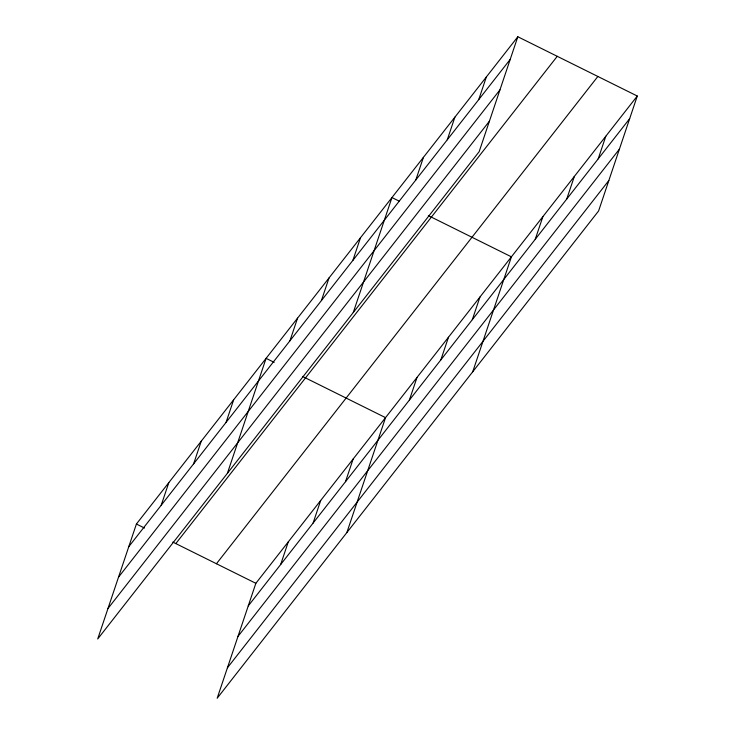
<?xml version="1.0" encoding="UTF-8"?>
<svg xmlns="http://www.w3.org/2000/svg" width="735" height="735" viewBox="0 0 735 735"><rect width="100%" height="100%" fill="white"/><g stroke="black" fill="none" stroke-linecap="round" stroke-linejoin="round"><path stroke-width="1.1" d="M517.826 36.75L136.407 524.027L97.718 638.972L479.146 151.695L517.826 36.75L637.282 96.028L598.593 210.973L217.174 698.25L255.853 583.305L637.282 96.028M161.204 505.248L168.82 482.61M193.627 463.831L201.243 441.193M226.049 422.414L233.666 399.776M227.4 473.294L266.088 358.349L274.173 362.364M289.939 340.792L297.556 318.154M321.406 300.587L329.023 277.949M352.873 260.392L360.49 237.754M353.278 312.494L391.957 197.55L399.031 201.059M280.66 564.526L288.276 541.888M415.808 179.992L423.424 157.354M313.082 523.109L320.699 500.471M447.275 139.788L454.892 117.15M345.496 481.691L353.122 459.053M478.742 99.593L486.359 76.954M346.856 532.572L385.544 417.636L302.471 376.412M409.386 400.07L417.011 377.432M440.853 359.874L448.479 337.236M472.32 319.67L479.946 297.032M472.724 371.772L511.413 256.837L428.34 215.612M535.255 239.27L542.88 216.632M566.722 199.066L574.347 176.428M598.189 158.87L605.815 136.232M128.781 546.665L510.209 59.388M118.537 577.122L499.956 89.845M107.971 608.506L489.391 121.229M175.821 543.588L557.249 56.31M216.439 563.745L597.858 76.468M248.237 605.943L629.665 118.666M237.984 636.409L619.412 149.131M227.427 667.793L608.846 180.516M136.407 524.027L144.492 528.042M172.789 542.081L255.853 583.305"/></g></svg>
